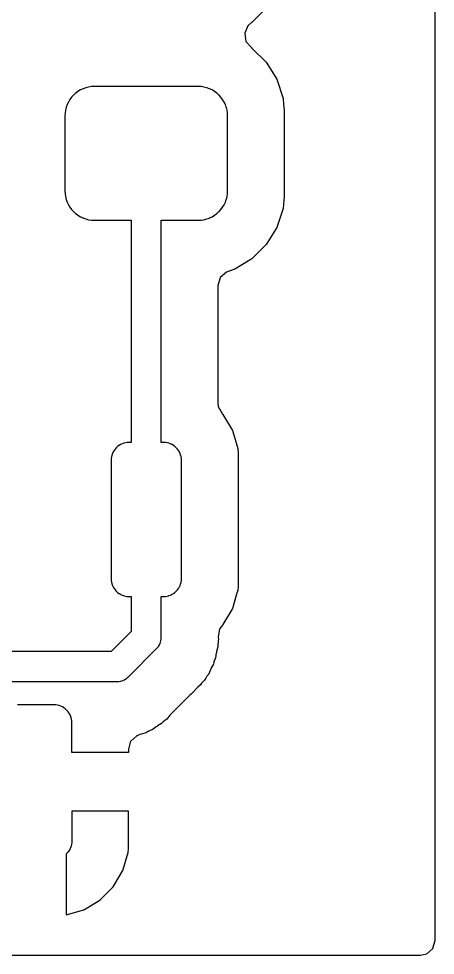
# Model space of a CAD drawing. Header units: metres. Extents: x 50 to 70, y -65 to -50.
# Drawn here: x 66.4 to 70, y -65 to -56.88 of the extents above; entities that cross this region are included whole.
import ezdxf

# ---------------------------------------------------------------- set-up
doc = ezdxf.new("R2010")
doc.units = ezdxf.units.M

msp = doc.modelspace()

# ---------------------------------------------------------------- linework, layer by layer
for points in [[(64.1528, -65.0045), (69.8755, -65.0045), (69.8756, -65.0045), (69.8757, -65.0045), (69.8759, -65.0045), (69.876, -65.0045), (69.8761, -65.0045), (69.8762, -65.0044), (69.8763, -65.0044), (69.8764, -65.0044), (69.8766, -65.0044), (69.9281, -64.9932), (69.9282, -64.9932), (69.9283, -64.9931), (69.9284, -64.9931), (69.9286, -64.993), (69.9287, -64.993), (69.9288, -64.993), (69.9289, -64.9929), (69.929, -64.9929), (69.9291, -64.9928), (69.9292, -64.9928), (69.9294, -64.9927), (69.9295, -64.9926), (69.9296, -64.9926), (69.9297, -64.9925), (69.9298, -64.9925), (69.9299, -64.9924), (69.93, -64.9923), (69.9301, -64.9922), (69.9302, -64.9922), (69.9303, -64.9921), (69.9831, -64.9463), (69.9832, -64.9462), (69.9833, -64.9462), (69.9834, -64.9461), (69.9834, -64.946), (69.9835, -64.9459), (69.9836, -64.9458), (69.9837, -64.9457), (69.9838, -64.9456), (69.9838, -64.9455), (69.9839, -64.9454), (69.984, -64.9453), (69.9841, -64.9452), (69.9841, -64.9451), (69.9842, -64.945), (69.9842, -64.9449), (69.9843, -64.9448), (69.9844, -64.9446), (69.9844, -64.9445), (69.9844, -64.9444), (69.9845, -64.9443), (69.9845, -64.9442), (69.9846, -64.9441), (69.9846, -64.9439), (70.0043, -64.8769), (70.0043, -64.8768), (70.0044, -64.8767), (70.0044, -64.8766), (70.0044, -64.8764), (70.0044, -64.8763), (70.0044, -64.8762), (70.0045, -64.8761), (70.0045, -64.876), (70.0045, -64.8759), (70.0045, -64.8757), (70.0045, -64.8756), (70.0045, -64.8755), (70.0045, -50.1245)], [(68.5388, -56.7905), (68.4155, -56.9138), (68.4132, -56.9152), (68.4131, -56.9153), (68.413, -56.9153), (68.4129, -56.9154), (68.4128, -56.9155), (68.4127, -56.9155), (68.4126, -56.9156), (68.4125, -56.9157), (68.3824, -56.9418), (68.3823, -56.9419), (68.3823, -56.9419), (68.3822, -56.942), (68.3821, -56.9421), (68.382, -56.9422), (68.3819, -56.9423), (68.3818, -56.9424), (68.3818, -56.9425), (68.3817, -56.9426), (68.3816, -56.9427), (68.3815, -56.9428), (68.3815, -56.9429), (68.3814, -56.943), (68.3813, -56.9431), (68.3813, -56.9432), (68.3812, -56.9433), (68.3812, -56.9434), (68.3811, -56.9436), (68.3533, -57.0076), (68.3532, -57.0078), (68.3532, -57.0079), (68.3532, -57.008), (68.3531, -57.0081), (68.3531, -57.0082), (68.353, -57.0083), (68.353, -57.0085), (68.353, -57.0086), (68.353, -57.0087), (68.3529, -57.0088), (68.3529, -57.009), (68.3529, -57.0091), (68.3529, -57.0092), (68.3529, -57.0093), (68.3529, -57.0094), (68.3529, -57.0096), (68.3529, -57.0097), (68.3529, -57.0098), (68.3529, -57.0099), (68.3529, -57.0101), (68.3529, -57.0102), (68.3529, -57.0103), (68.3529, -57.0104), (68.3642, -57.0794), (68.3642, -57.0795), (68.3642, -57.0796), (68.3642, -57.0798), (68.3643, -57.0799), (68.3643, -57.08), (68.3643, -57.0801), (68.3644, -57.0802), (68.3644, -57.0804), (68.3645, -57.0805), (68.3645, -57.0806), (68.3646, -57.0807), (68.3646, -57.0808), (68.3647, -57.0809), (68.3647, -57.081), (68.3648, -57.0811), (68.3649, -57.0812), (68.3649, -57.0813), (68.365, -57.0815), (68.3651, -57.0816), (68.3651, -57.0817), (68.3652, -57.0817), (68.3653, -57.0818), (68.3654, -57.0819), (68.4084, -57.1297), (68.4084, -57.1298), (68.4085, -57.1299), (68.4085, -57.13), (68.4086, -57.1301), (68.4086, -57.1302), (68.4087, -57.1304), (68.4088, -57.1305), (68.4088, -57.1306), (68.4089, -57.1307), (68.409, -57.1308), (68.409, -57.1309), (68.4091, -57.131), (68.4092, -57.1311), (68.4093, -57.1311), (68.4093, -57.1312), (68.4094, -57.1313), (68.4095, -57.1314), (68.4096, -57.1315), (68.4097, -57.1316), (68.4098, -57.1317), (68.4099, -57.1317), (68.4108, -57.1325), (68.4121, -57.1339), (68.4122, -57.134), (68.4123, -57.1341), (68.4123, -57.1341), (68.4124, -57.1342), (68.4125, -57.1343), (68.4126, -57.1344), (68.4127, -57.1345), (68.4128, -57.1345), (68.4129, -57.1346), (68.413, -57.1347), (68.4131, -57.1347), (68.4132, -57.1348), (68.4155, -57.1362), (68.5388, -57.2595), (68.6303, -57.4078), (68.6851, -57.5733), (68.6904, -57.6255), (68.6955, -57.6752), (68.6955, -58.4248), (68.6851, -58.5267), (68.6303, -58.6922), (68.5388, -58.8405), (68.4155, -58.9638), (68.2672, -59.0553), (68.2089, -59.0746), (68.2088, -59.0746), (68.2087, -59.0747), (68.1962, -59.0796), (68.196, -59.0796), (68.1959, -59.0797), (68.1958, -59.0797), (68.1957, -59.0798), (68.1956, -59.0798), (68.1955, -59.0799), (68.1954, -59.0799), (68.1953, -59.08), (68.1952, -59.0801), (68.1951, -59.0801), (68.195, -59.0802), (68.1949, -59.0803), (68.1948, -59.0804), (68.1947, -59.0804), (68.1419, -59.1262), (68.1418, -59.1263), (68.1417, -59.1264), (68.1416, -59.1265), (68.1416, -59.1265), (68.1415, -59.1266), (68.1414, -59.1267), (68.1413, -59.1268), (68.1412, -59.1269), (68.1412, -59.127), (68.1411, -59.1271), (68.141, -59.1272), (68.1409, -59.1273), (68.1409, -59.1274), (68.1408, -59.1275), (68.1408, -59.1276), (68.1407, -59.1278), (68.1406, -59.1279), (68.1406, -59.128), (68.1406, -59.1281), (68.1405, -59.1282), (68.1405, -59.1283), (68.1404, -59.1284), (68.1404, -59.1286), (68.1207, -59.1956), (68.1207, -59.1957), (68.1206, -59.1958), (68.1206, -59.196), (68.1206, -59.1961), (68.1206, -59.1962), (68.1206, -59.1963), (68.1205, -59.1964), (68.1205, -59.1965), (68.1205, -59.1967), (68.1205, -59.1968), (68.1205, -59.1969), (68.1205, -59.197), (68.1205, -60.2167), (68.1205, -60.2168), (68.1205, -60.217), (68.1205, -60.2171), (68.1205, -60.2172), (68.1234, -60.2436), (68.1234, -60.2437), (68.1234, -60.2438), (68.1234, -60.2439), (68.1234, -60.2441), (68.1235, -60.2442), (68.1235, -60.2443), (68.1235, -60.2444), (68.1236, -60.2445), (68.1236, -60.2447), (68.1236, -60.2448), (68.1237, -60.2449), (68.1237, -60.245), (68.1238, -60.2451), (68.1238, -60.2452), (68.1239, -60.2453), (68.1239, -60.2454), (68.1574, -60.3068), (68.1575, -60.3069), (68.1575, -60.307), (68.1576, -60.3071), (68.1577, -60.3072), (68.1577, -60.3073), (68.1578, -60.3074), (68.1579, -60.3075), (68.158, -60.3076), (68.158, -60.3076), (68.1581, -60.3077), (68.1582, -60.3078), (68.1583, -60.3079), (68.1641, -60.3137), (68.2471, -60.4541), (68.2927, -60.6108), (68.2955, -60.647), (68.2955, -61.803), (68.2927, -61.8392), (68.2828, -61.8731), (68.2471, -61.9959), (68.1641, -62.1363), (68.1599, -62.1405), (68.1598, -62.1406), (68.1597, -62.1407), (68.1596, -62.1408), (68.1596, -62.1409), (68.1595, -62.141), (68.1594, -62.1411), (68.1369, -62.1718), (68.1368, -62.1719), (68.1368, -62.172), (68.1367, -62.1721), (68.1366, -62.1722), (68.1366, -62.1723), (68.1365, -62.1724), (68.1365, -62.1726), (68.1364, -62.1727), (68.1364, -62.1728), (68.1363, -62.1729), (68.1363, -62.173), (68.1362, -62.1731), (68.1362, -62.1732), (68.1362, -62.1733), (68.1361, -62.1735), (68.1361, -62.1736), (68.1361, -62.1737), (68.136, -62.1738), (68.1228, -62.2424), (68.1227, -62.2425), (68.1227, -62.2427), (68.1227, -62.2428), (68.1227, -62.2429), (68.1227, -62.243), (68.1227, -62.2431), (68.1227, -62.2432), (68.1227, -62.2434), (68.1227, -62.2435), (68.1227, -62.2436), (68.1227, -62.2437), (68.1227, -62.2438), (68.1251, -62.2696), (68.1242, -62.2752), (68.1221, -62.2888), (68.1221, -62.2889), (68.1221, -62.2891), (68.122, -62.2892), (68.1205, -62.3086), (68.1205, -62.3087), (68.1205, -62.3089), (68.1205, -62.309), (68.1205, -62.3284), (68.1098, -62.3701), (68.1098, -62.3702), (68.1097, -62.3703), (68.1074, -62.3817), (68.1074, -62.3818), (68.1073, -62.382), (68.1006, -62.4245), (68.0929, -62.4423), (68.0928, -62.4424), (68.0928, -62.4425), (68.0928, -62.4427), (68.0864, -62.4611), (68.0864, -62.4612), (68.0864, -62.4613), (68.0863, -62.4614), (68.0815, -62.4802), (68.0608, -62.518), (68.0607, -62.5181), (68.0607, -62.5182), (68.0555, -62.5286), (68.0555, -62.5288), (68.0554, -62.5289), (68.0383, -62.5684), (68.0264, -62.5837), (68.0264, -62.5838), (68.0263, -62.5839), (68.0262, -62.584), (68.0155, -62.6003), (68.0155, -62.6004), (68.0154, -62.6005), (68.0153, -62.6006), (68.006, -62.6176), (67.9765, -62.649), (67.9764, -62.6491), (67.9764, -62.6492), (67.9688, -62.6581), (67.9687, -62.6581), (67.9686, -62.6582), (67.9664, -62.6612), (67.947, -62.6805), (67.947, -62.6805), (67.9443, -62.6833), (67.9443, -62.6833), (67.8984, -62.7321), (67.8927, -62.7369), (67.8926, -62.737), (67.8925, -62.7371), (67.8924, -62.7372), (67.8923, -62.7372), (67.8922, -62.7373), (67.8921, -62.7374), (67.8921, -62.7375), (67.892, -62.7376), (67.8919, -62.7377), (67.8918, -62.7378), (67.8918, -62.7379), (67.8917, -62.738), (67.8916, -62.7381), (67.8916, -62.7381), (67.8807, -62.7469), (67.8806, -62.747), (67.8805, -62.7471), (67.8804, -62.7472), (67.8803, -62.7473), (67.7137, -62.9138), (67.7137, -62.9139), (67.7136, -62.914), (67.7057, -62.9226), (67.7057, -62.9227), (67.7056, -62.9227), (67.6781, -62.9559), (67.6624, -62.9673), (67.6623, -62.9674), (67.6622, -62.9675), (67.6621, -62.9676), (67.6473, -62.9802), (67.6472, -62.9803), (67.6471, -62.9804), (67.6471, -62.9805), (67.6333, -62.9942), (67.5963, -63.0161), (67.5962, -63.0162), (67.5961, -63.0162), (67.5863, -63.0226), (67.5862, -63.0227), (67.5861, -63.0228), (67.5513, -63.0481), (67.5333, -63.0552), (67.5331, -63.0553), (67.533, -63.0553), (67.5329, -63.0554), (67.5154, -63.0639), (67.5153, -63.064), (67.5152, -63.0641), (67.5151, -63.0641), (67.4984, -63.074), (67.457, -63.086), (67.4569, -63.086), (67.4568, -63.0861), (67.4458, -63.0899), (67.4457, -63.0899), (67.4456, -63.0899), (67.4265, -63.0975), (67.4264, -63.0975), (67.4205, -63.1), (67.4204, -63.1001), (67.4203, -63.1001), (67.4202, -63.1002), (67.4201, -63.1002), (67.42, -63.1003), (67.4199, -63.1004), (67.4198, -63.1004), (67.4197, -63.1005), (67.4196, -63.1006), (67.4195, -63.1006), (67.4194, -63.1007), (67.4193, -63.1008), (67.4192, -63.1008), (67.3664, -63.1466), (67.3663, -63.1467), (67.3662, -63.1468), (67.3661, -63.1469), (67.3661, -63.1469), (67.366, -63.147), (67.3659, -63.1471), (67.3658, -63.1472), (67.3657, -63.1473), (67.3657, -63.1474), (67.3656, -63.1475), (67.3655, -63.1476), (67.3654, -63.1477), (67.3654, -63.1478), (67.3653, -63.1479), (67.3653, -63.1481), (67.3652, -63.1482), (67.3651, -63.1483), (67.3651, -63.1484), (67.3651, -63.1485), (67.365, -63.1486), (67.365, -63.1487), (67.3649, -63.1489), (67.3649, -63.149), (67.3452, -63.216), (67.3452, -63.2161), (67.3451, -63.2162), (67.3451, -63.2164), (67.3451, -63.2165), (67.3451, -63.2166), (67.3451, -63.2167), (67.345, -63.2168), (67.345, -63.2169), (67.345, -63.2171), (67.345, -63.2172), (67.345, -63.2173), (67.345, -63.2174), (67.345, -63.245), (66.855, -63.245), (66.855, -62.9875), (66.855, -62.9874), (66.855, -62.9873), (66.8543, -62.9726), (66.8543, -62.9724), (66.8543, -62.9723), (66.8542, -62.9722), (66.8542, -62.9721), (66.8521, -62.9575), (66.852, -62.9574), (66.852, -62.9573), (66.852, -62.9571), (66.852, -62.957), (66.8484, -62.9427), (66.8484, -62.9426), (66.8483, -62.9425), (66.8483, -62.9424), (66.8482, -62.9423), (66.8433, -62.9284), (66.8432, -62.9283), (66.8432, -62.9282), (66.8432, -62.9281), (66.8431, -62.928), (66.8368, -62.9147), (66.8368, -62.9145), (66.8367, -62.9144), (66.8366, -62.9143), (66.8366, -62.9142), (66.829, -62.9016), (66.8289, -62.9015), (66.8289, -62.9014), (66.8288, -62.9013), (66.8287, -62.9012), (66.82, -62.8894), (66.8199, -62.8893), (66.8198, -62.8892), (66.8197, -62.8891), (66.8197, -62.889), (66.8098, -62.8781), (66.8097, -62.878), (66.8096, -62.8779), (66.8095, -62.8778), (66.8094, -62.8777), (66.7985, -62.8678), (66.7984, -62.8678), (66.7983, -62.8677), (66.7982, -62.8676), (66.7981, -62.8675), (66.7863, -62.8588), (66.7862, -62.8587), (66.7861, -62.8586), (66.786, -62.8586), (66.7859, -62.8585), (66.7733, -62.8509), (66.7732, -62.8509), (66.7731, -62.8508), (66.773, -62.8507), (66.7728, -62.8507), (66.7595, -62.8444), (66.7594, -62.8443), (66.7593, -62.8443), (66.7592, -62.8443), (66.7591, -62.8442), (66.7452, -62.8393), (66.7451, -62.8392), (66.745, -62.8392), (66.7449, -62.8391), (66.7448, -62.8391), (66.7305, -62.8355), (66.7304, -62.8355), (66.7302, -62.8355), (66.7301, -62.8355), (66.73, -62.8354), (66.7154, -62.8333), (66.7153, -62.8333), (66.7152, -62.8332), (66.7151, -62.8332), (66.7149, -62.8332), (66.7002, -62.8325), (66.7001, -62.8325), (66.7, -62.8325), (66.4, -62.8325), (66.3999, -62.8325), (66.3998, -62.8325), (66.3851, -62.8332)], [(65, -62.6301), (67.25, -62.6301), (67.2501, -62.6301), (67.2502, -62.6301), (67.2625, -62.6295), (67.2626, -62.6294), (67.2627, -62.6294), (67.2629, -62.6294), (67.263, -62.6294), (67.2751, -62.6276), (67.2753, -62.6276), (67.2754, -62.6276), (67.2755, -62.6275), (67.2756, -62.6275), (67.2875, -62.6245), (67.2876, -62.6245), (67.2878, -62.6245), (67.2879, -62.6244), (67.288, -62.6244), (67.2995, -62.6203), (67.2997, -62.6202), (67.2998, -62.6202), (67.2999, -62.6201), (67.3, -62.6201), (67.3111, -62.6148), (67.3112, -62.6148), (67.3113, -62.6147), (67.3114, -62.6146), (67.3115, -62.6146), (67.3221, -62.6083), (67.3222, -62.6082), (67.3223, -62.6081), (67.3224, -62.6081), (67.3225, -62.608), (67.3323, -62.6007), (67.3324, -62.6006), (67.3325, -62.6005), (67.3326, -62.6005), (67.3327, -62.6004), (67.3418, -62.5921), (67.3419, -62.5921), (67.342, -62.592), (67.592, -62.342), (67.5921, -62.3419), (67.5921, -62.3418), (67.6004, -62.3327), (67.6005, -62.3326), (67.6005, -62.3325), (67.6006, -62.3324), (67.6007, -62.3323), (67.608, -62.3225), (67.6081, -62.3224), (67.6081, -62.3223), (67.6082, -62.3222), (67.6083, -62.3221), (67.6146, -62.3115), (67.6146, -62.3114), (67.6147, -62.3113), (67.6148, -62.3112), (67.6148, -62.3111), (67.6201, -62.3), (67.6201, -62.2999), (67.6202, -62.2998), (67.6202, -62.2997), (67.6203, -62.2995), (67.6244, -62.288), (67.6244, -62.2879), (67.6245, -62.2878), (67.6245, -62.2876), (67.6245, -62.2875), (67.6275, -62.2756), (67.6275, -62.2755), (67.6276, -62.2754), (67.6276, -62.2753), (67.6276, -62.2751), (67.6294, -62.263), (67.6294, -62.2629), (67.6294, -62.2627), (67.6294, -62.2626), (67.6295, -62.2625), (67.6301, -62.2502), (67.6301, -62.2501), (67.6301, -62.25), (67.6301, -61.8925), (67.65, -61.8925), (67.6501, -61.8925), (67.6502, -61.8925), (67.6649, -61.8918), (67.6651, -61.8918), (67.6652, -61.8918), (67.6653, -61.8917), (67.6654, -61.8917), (67.68, -61.8896), (67.6801, -61.8895), (67.6802, -61.8895), (67.6804, -61.8895), (67.6805, -61.8895), (67.6948, -61.8859), (67.6949, -61.8859), (67.695, -61.8858), (67.6951, -61.8858), (67.6952, -61.8857), (67.7091, -61.8808), (67.7092, -61.8807), (67.7093, -61.8807), (67.7094, -61.8807), (67.7095, -61.8806), (67.7228, -61.8743), (67.723, -61.8743), (67.7231, -61.8742), (67.7232, -61.8741), (67.7233, -61.8741), (67.7359, -61.8665), (67.736, -61.8664), (67.7361, -61.8664), (67.7362, -61.8663), (67.7363, -61.8662), (67.7481, -61.8575), (67.7482, -61.8574), (67.7483, -61.8573), (67.7484, -61.8572), (67.7485, -61.8572), (67.7594, -61.8473), (67.7595, -61.8472), (67.7596, -61.8471), (67.7597, -61.847), (67.7598, -61.8469), (67.7697, -61.836), (67.7697, -61.8359), (67.7698, -61.8358), (67.7699, -61.8357), (67.77, -61.8356), (67.7787, -61.8238), (67.7788, -61.8237), (67.7789, -61.8236), (67.7789, -61.8235), (67.779, -61.8234), (67.7866, -61.8108), (67.7866, -61.8107), (67.7867, -61.8106), (67.7868, -61.8105), (67.7868, -61.8103), (67.7931, -61.797), (67.7932, -61.7969), (67.7932, -61.7968), (67.7932, -61.7967), (67.7933, -61.7966), (67.7982, -61.7827), (67.7983, -61.7826), (67.7983, -61.7825), (67.7984, -61.7824), (67.7984, -61.7823), (67.802, -61.768), (67.802, -61.7679), (67.802, -61.7677), (67.802, -61.7676), (67.8021, -61.7675), (67.8042, -61.7529), (67.8042, -61.7528), (67.8043, -61.7527), (67.8043, -61.7526), (67.8043, -61.7524), (67.805, -61.7377), (67.805, -61.7376), (67.805, -61.7375), (67.805, -60.7125), (67.805, -60.7124), (67.805, -60.7123), (67.8043, -60.6976), (67.8043, -60.6974), (67.8043, -60.6973), (67.8042, -60.6972), (67.8042, -60.6971), (67.8021, -60.6825), (67.802, -60.6824), (67.802, -60.6823), (67.802, -60.6821), (67.802, -60.682), (67.7984, -60.6677), (67.7984, -60.6676), (67.7983, -60.6675), (67.7983, -60.6674), (67.7982, -60.6673), (67.7933, -60.6534), (67.7932, -60.6533), (67.7932, -60.6532), (67.7932, -60.6531), (67.7931, -60.653), (67.7868, -60.6397), (67.7868, -60.6395), (67.7867, -60.6394), (67.7866, -60.6393), (67.7866, -60.6392), (67.779, -60.6266), (67.7789, -60.6265), (67.7789, -60.6264), (67.7788, -60.6263), (67.7787, -60.6262), (67.77, -60.6144), (67.7699, -60.6143), (67.7698, -60.6142), (67.7697, -60.6141), (67.7697, -60.614), (67.7598, -60.6031), (67.7597, -60.603), (67.7596, -60.6029), (67.7595, -60.6028), (67.7594, -60.6027), (67.7485, -60.5928), (67.7484, -60.5928), (67.7483, -60.5927), (67.7482, -60.5926), (67.7481, -60.5925), (67.7363, -60.5838), (67.7362, -60.5837), (67.7361, -60.5836), (67.736, -60.5836), (67.7359, -60.5835), (67.7233, -60.5759), (67.7232, -60.5759), (67.7231, -60.5758), (67.723, -60.5757), (67.7228, -60.5757), (67.7095, -60.5694), (67.7094, -60.5693), (67.7093, -60.5693), (67.7092, -60.5693), (67.7091, -60.5692), (67.6952, -60.5643), (67.6951, -60.5642), (67.695, -60.5642), (67.6949, -60.5641), (67.6948, -60.5641), (67.6805, -60.5605), (67.6804, -60.5605), (67.6802, -60.5605), (67.6801, -60.5605), (67.68, -60.5604), (67.6654, -60.5583), (67.6653, -60.5583), (67.6652, -60.5582), (67.6651, -60.5582), (67.6649, -60.5582), (67.6502, -60.5575), (67.6501, -60.5575), (67.65, -60.5575), (67.6301, -60.5575), (67.6301, -58.63), (67.95, -58.63), (67.9501, -58.63), (67.9502, -58.63), (67.9747, -58.6288), (67.9749, -58.6288), (67.975, -58.6288), (67.9751, -58.6288), (67.9752, -58.6287), (67.9995, -58.6251), (67.9996, -58.6251), (67.9997, -58.6251), (67.9999, -58.6251), (68, -58.625), (68.0238, -58.6191), (68.0239, -58.6191), (68.024, -58.619), (68.0241, -58.619), (68.0243, -58.6189), (68.0474, -58.6107), (68.0475, -58.6106), (68.0476, -58.6106), (68.0477, -58.6105), (68.0478, -58.6105), (68.07, -58.6), (68.0701, -58.5999), (68.0702, -58.5999), (68.0703, -58.5998), (68.0704, -58.5998), (68.0915, -58.5872), (68.0916, -58.5871), (68.0917, -58.587), (68.0918, -58.587), (68.0919, -58.5869), (68.1116, -58.5723), (68.1117, -58.5722), (68.1118, -58.5721), (68.1119, -58.572), (68.112, -58.572), (68.1301, -58.5555), (68.1302, -58.5554), (68.1303, -58.5553), (68.1304, -58.5552), (68.1305, -58.5551), (68.147, -58.537), (68.147, -58.5369), (68.1471, -58.5368), (68.1472, -58.5367), (68.1473, -58.5366), (68.1619, -58.5169), (68.162, -58.5168), (68.162, -58.5167), (68.1621, -58.5166), (68.1622, -58.5165), (68.1748, -58.4954), (68.1748, -58.4953), (68.1749, -58.4952), (68.1749, -58.4951), (68.175, -58.495), (68.1855, -58.4728), (68.1855, -58.4727), (68.1856, -58.4726), (68.1856, -58.4725), (68.1857, -58.4724), (68.1939, -58.4493), (68.194, -58.4491), (68.194, -58.449), (68.1941, -58.4489), (68.1941, -58.4488), (68.2, -58.425), (68.2001, -58.4249), (68.2001, -58.4247), (68.2001, -58.4246), (68.2001, -58.4245), (68.2037, -58.4002), (68.2038, -58.4001), (68.2038, -58.4), (68.2038, -58.3999), (68.2038, -58.3997), (68.205, -58.3752), (68.205, -58.3751), (68.205, -58.375), (68.205, -57.725), (68.205, -57.7249), (68.205, -57.7248), (68.2038, -57.7003), (68.2038, -57.7001), (68.2038, -57.7), (68.2038, -57.6999), (68.2037, -57.6998), (68.2001, -57.6755), (68.2001, -57.6754), (68.2001, -57.6753), (68.2001, -57.6751), (68.2, -57.675), (68.1941, -57.6512), (68.1941, -57.6511), (68.194, -57.651), (68.194, -57.6509), (68.1939, -57.6507), (68.1857, -57.6276), (68.1856, -57.6275), (68.1856, -57.6274), (68.1855, -57.6273), (68.1855, -57.6272), (68.175, -57.605), (68.1749, -57.6049), (68.1749, -57.6048), (68.1748, -57.6047), (68.1748, -57.6046), (68.1622, -57.5835), (68.1621, -57.5834), (68.162, -57.5833), (68.162, -57.5832), (68.1619, -57.5831), (68.1473, -57.5634), (68.1472, -57.5633), (68.1471, -57.5632), (68.147, -57.5631), (68.147, -57.563), (68.1305, -57.5449), (68.1304, -57.5448), (68.1303, -57.5447), (68.1302, -57.5446), (68.1301, -57.5445), (68.112, -57.528), (68.1119, -57.528), (68.1118, -57.5279), (68.1117, -57.5278), (68.1116, -57.5277), (68.0919, -57.5131), (68.0918, -57.513), (68.0917, -57.513), (68.0916, -57.5129), (68.0915, -57.5128), (68.0704, -57.5002), (68.0703, -57.5002), (68.0702, -57.5001), (68.0701, -57.5001), (68.07, -57.5), (68.0478, -57.4895), (68.0477, -57.4895), (68.0476, -57.4894), (68.0475, -57.4894), (68.0474, -57.4893), (68.0243, -57.4811), (68.0241, -57.481), (68.024, -57.481), (68.0239, -57.4809), (68.0238, -57.4809), (68, -57.475), (67.9999, -57.4749), (67.9997, -57.4749), (67.9996, -57.4749), (67.9995, -57.4749), (67.9752, -57.4713), (67.9751, -57.4712), (67.975, -57.4712), (67.9749, -57.4712), (67.9747, -57.4712), (67.9502, -57.47), (67.9501, -57.47), (67.95, -57.47), (67.05, -57.47), (67.0499, -57.47), (67.0498, -57.47), (67.0253, -57.4712), (67.0251, -57.4712), (67.025, -57.4712), (67.0249, -57.4712), (67.0248, -57.4713), (67.0005, -57.4749), (67.0004, -57.4749), (67.0003, -57.4749), (67.0001, -57.4749), (67, -57.475), (66.9762, -57.4809), (66.9761, -57.4809), (66.976, -57.481), (66.9759, -57.481), (66.9757, -57.4811), (66.9526, -57.4893), (66.9525, -57.4894), (66.9524, -57.4894), (66.9523, -57.4895), (66.9522, -57.4895), (66.93, -57.5), (66.9299, -57.5001), (66.9298, -57.5001), (66.9297, -57.5002), (66.9296, -57.5002), (66.9085, -57.5128), (66.9084, -57.5129), (66.9083, -57.513), (66.9082, -57.513), (66.9081, -57.5131), (66.8884, -57.5277), (66.8883, -57.5278), (66.8882, -57.5279), (66.8881, -57.528), (66.888, -57.528), (66.8699, -57.5445), (66.8698, -57.5446), (66.8697, -57.5447), (66.8696, -57.5448), (66.8695, -57.5449), (66.853, -57.563), (66.853, -57.5631), (66.8529, -57.5632), (66.8528, -57.5633), (66.8527, -57.5634), (66.8381, -57.5831), (66.838, -57.5832), (66.838, -57.5833), (66.8379, -57.5834), (66.8378, -57.5835), (66.8252, -57.6046), (66.8252, -57.6047), (66.8251, -57.6048), (66.8251, -57.6049), (66.825, -57.605), (66.8145, -57.6272), (66.8145, -57.6273), (66.8144, -57.6274), (66.8144, -57.6275), (66.8143, -57.6276), (66.8061, -57.6507), (66.806, -57.6509), (66.806, -57.651), (66.8059, -57.6511), (66.8059, -57.6512), (66.8, -57.675), (66.7999, -57.6751), (66.7999, -57.6753), (66.7999, -57.6754), (66.7999, -57.6755), (66.7963, -57.6998), (66.7962, -57.6999), (66.7962, -57.7), (66.7962, -57.7001), (66.7962, -57.7003), (66.795, -57.7248), (66.795, -57.7249), (66.795, -57.725), (66.795, -58.375), (66.795, -58.3751), (66.795, -58.3752), (66.7962, -58.3997), (66.7962, -58.3999), (66.7962, -58.4), (66.7962, -58.4001), (66.7963, -58.4002), (66.7999, -58.4245), (66.7999, -58.4246), (66.7999, -58.4247), (66.7999, -58.4249), (66.8, -58.425), (66.8059, -58.4488), (66.8059, -58.4489), (66.806, -58.449), (66.806, -58.4491), (66.8061, -58.4493), (66.8143, -58.4724), (66.8144, -58.4725), (66.8144, -58.4726), (66.8145, -58.4727), (66.8145, -58.4728), (66.825, -58.495), (66.8251, -58.4951), (66.8251, -58.4952), (66.8252, -58.4953), (66.8252, -58.4954), (66.8378, -58.5165), (66.8379, -58.5166), (66.838, -58.5167), (66.838, -58.5168), (66.8381, -58.5169), (66.8527, -58.5366), (66.8528, -58.5367), (66.8529, -58.5368), (66.853, -58.5369), (66.853, -58.537), (66.8695, -58.5551), (66.8696, -58.5552), (66.8697, -58.5553), (66.8698, -58.5554), (66.8699, -58.5555), (66.888, -58.572), (66.8881, -58.572), (66.8882, -58.5721), (66.8883, -58.5722), (66.8884, -58.5723), (66.9081, -58.5869), (66.9082, -58.587), (66.9083, -58.587), (66.9084, -58.5871), (66.9085, -58.5872), (66.9296, -58.5998), (66.9297, -58.5998), (66.9298, -58.5999), (66.9299, -58.5999), (66.93, -58.6), (66.9522, -58.6105), (66.9523, -58.6105), (66.9524, -58.6106), (66.9525, -58.6106), (66.9526, -58.6107), (66.9757, -58.6189), (66.9759, -58.619), (66.976, -58.619), (66.9761, -58.6191), (66.9762, -58.6191), (67, -58.625), (67.0001, -58.6251), (67.0003, -58.6251), (67.0004, -58.6251), (67.0005, -58.6251), (67.0248, -58.6287), (67.0249, -58.6288), (67.025, -58.6288), (67.0251, -58.6288), (67.0253, -58.6288), (67.0498, -58.63), (67.0499, -58.63), (67.05, -58.63), (67.3699, -58.63), (67.3699, -60.5575), (67.35, -60.5575), (67.3499, -60.5575), (67.3498, -60.5575), (67.3351, -60.5582), (67.3349, -60.5582), (67.3348, -60.5582), (67.3347, -60.5583), (67.3346, -60.5583), (67.32, -60.5604), (67.3199, -60.5605), (67.3198, -60.5605), (67.3196, -60.5605), (67.3195, -60.5605), (67.3052, -60.5641), (67.3051, -60.5641), (67.305, -60.5642), (67.3049, -60.5642), (67.3048, -60.5643), (67.2909, -60.5692), (67.2908, -60.5693), (67.2907, -60.5693), (67.2906, -60.5693), (67.2905, -60.5694), (67.2772, -60.5757), (67.277, -60.5757), (67.2769, -60.5758), (67.2768, -60.5759), (67.2767, -60.5759), (67.2641, -60.5835), (67.264, -60.5836), (67.2639, -60.5836), (67.2638, -60.5837), (67.2637, -60.5838), (67.2519, -60.5925), (67.2518, -60.5926), (67.2517, -60.5927), (67.2516, -60.5928), (67.2515, -60.5928), (67.2406, -60.6027), (67.2405, -60.6028), (67.2404, -60.6029), (67.2403, -60.603), (67.2402, -60.6031), (67.2303, -60.614), (67.2303, -60.6141), (67.2302, -60.6142), (67.2301, -60.6143), (67.23, -60.6144), (67.2213, -60.6262), (67.2212, -60.6263), (67.2211, -60.6264), (67.2211, -60.6265), (67.221, -60.6266), (67.2134, -60.6392), (67.2134, -60.6393), (67.2133, -60.6394), (67.2132, -60.6395), (67.2132, -60.6397), (67.2069, -60.653), (67.2068, -60.6531), (67.2068, -60.6532), (67.2068, -60.6533), (67.2067, -60.6534), (67.2018, -60.6673), (67.2017, -60.6674), (67.2017, -60.6675), (67.2016, -60.6676), (67.2016, -60.6677), (67.198, -60.682), (67.198, -60.6821), (67.198, -60.6823), (67.198, -60.6824), (67.1979, -60.6825), (67.1958, -60.6971), (67.1958, -60.6972), (67.1957, -60.6973), (67.1957, -60.6974), (67.1957, -60.6976), (67.195, -60.7123), (67.195, -60.7124), (67.195, -60.7125), (67.195, -61.7375), (67.195, -61.7376), (67.195, -61.7377), (67.1957, -61.7524), (67.1957, -61.7526), (67.1957, -61.7527), (67.1958, -61.7528), (67.1958, -61.7529), (67.1979, -61.7675), (67.198, -61.7676), (67.198, -61.7677), (67.198, -61.7679), (67.198, -61.768), (67.2016, -61.7823), (67.2016, -61.7824), (67.2017, -61.7825), (67.2017, -61.7826), (67.2018, -61.7827), (67.2067, -61.7966), (67.2068, -61.7967), (67.2068, -61.7968), (67.2068, -61.7969), (67.2069, -61.797), (67.2132, -61.8103), (67.2132, -61.8105), (67.2133, -61.8106), (67.2134, -61.8107), (67.2134, -61.8108), (67.221, -61.8234), (67.2211, -61.8235), (67.2211, -61.8236), (67.2212, -61.8237), (67.2213, -61.8238), (67.23, -61.8356), (67.2301, -61.8357), (67.2302, -61.8358), (67.2303, -61.8359), (67.2303, -61.836), (67.2402, -61.8469), (67.2403, -61.847), (67.2404, -61.8471), (67.2405, -61.8472), (67.2406, -61.8473), (67.2515, -61.8572), (67.2516, -61.8572), (67.2517, -61.8573), (67.2518, -61.8574), (67.2519, -61.8575), (67.2637, -61.8662), (67.2638, -61.8663), (67.2639, -61.8664), (67.264, -61.8664), (67.2641, -61.8665), (67.2767, -61.8741), (67.2768, -61.8741), (67.2769, -61.8742), (67.277, -61.8743), (67.2772, -61.8743), (67.2905, -61.8806), (67.2906, -61.8807), (67.2907, -61.8807), (67.2908, -61.8807), (67.2909, -61.8808), (67.3048, -61.8857), (67.3049, -61.8858), (67.305, -61.8858), (67.3051, -61.8859), (67.3052, -61.8859), (67.3195, -61.8895), (67.3196, -61.8895), (67.3198, -61.8895), (67.3199, -61.8895), (67.32, -61.8896), (67.3346, -61.8917), (67.3347, -61.8917), (67.3348, -61.8918), (67.3349, -61.8918), (67.3351, -61.8918), (67.3498, -61.8925), (67.3499, -61.8925), (67.35, -61.8925), (67.3699, -61.8925), (67.3699, -62.1961), (67.1961, -62.3699), (65.0539, -62.3699)], [(67.2137, -64.411), (67.2967, -64.2707), (67.3422, -64.1141), (67.345, -64.078), (67.345, -63.755), (66.855, -63.755), (66.855, -64.0125), (66.855, -64.0126), (66.855, -64.0127), (66.8543, -64.0274), (66.8543, -64.0276), (66.8543, -64.0277), (66.8542, -64.0278), (66.8542, -64.0279), (66.8521, -64.0425), (66.852, -64.0426), (66.852, -64.0427), (66.852, -64.0429), (66.852, -64.043), (66.8484, -64.0573), (66.8484, -64.0574), (66.8483, -64.0575), (66.8483, -64.0576), (66.8482, -64.0577), (66.8433, -64.0716), (66.8432, -64.0717), (66.8432, -64.0718), (66.8432, -64.0719), (66.8431, -64.072), (66.8368, -64.0853), (66.8368, -64.0855), (66.8367, -64.0856), (66.8366, -64.0857), (66.8366, -64.0858), (66.829, -64.0984), (66.8289, -64.0985), (66.8289, -64.0986), (66.8288, -64.0987), (66.8287, -64.0988), (66.82, -64.1106), (66.8199, -64.1107), (66.8198, -64.1108), (66.8197, -64.1109), (66.8197, -64.111), (66.8098, -64.1219), (66.8097, -64.122), (66.8096, -64.1221), (66.8095, -64.1222), (66.8094, -64.1223), (66.805, -64.1263), (66.805, -64.6537), (66.9582, -64.6092), (67.0985, -64.5262), (67.2137, -64.411)]]:
    msp.add_lwpolyline(points)

doc.saveas('drawing.dxf')
